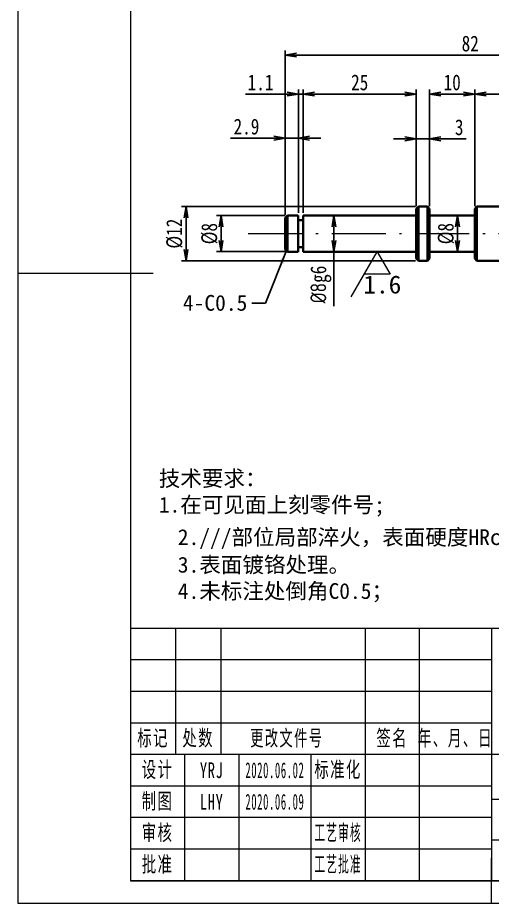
# Model space of a CAD drawing. Header units: millimetres. Extents: x -15766 to 80009, y -9701 to 15159.
# Drawn here: x 10003.2 to 10108.4, y 13253.7 to 13450.2 of the extents above; entities that cross this region are included whole.
import ezdxf

# ---------------------------------------------------------------- set-up
doc = ezdxf.new("R2010")
doc.units = ezdxf.units.MM
for name, pattern in [('CENTER-HOKUTO_1', [16, 13, -1, 1, -1]), ('DASHDOT', [18.5, 12, -3, 0.5, -3]), ('DASHED', [15, 12, -3]), ('HIDDEN-HOKUTO_1', [2, 1, -1])]:
    doc.linetypes.add(name, pattern=pattern)
doc.layers.get('DEFPOINTS').update_dxf_attribs({"lineweight": 18})
for name, color, linetype, lineweight in [('AM_7', 2, 'CENTER-HOKUTO_1', 18), ('AM_HID', 1, 'HIDDEN-HOKUTO_1', 18), ('AM_VIS', 7, 'Continuous', 18), ('CDRAFT0', 7, 'Continuous', 18), ('word_dim', 9, 'Continuous', 18), ('尺寸线层', 3, 'Continuous', 18), ('文字', 3, 'Continuous', 0), ('粗实线层_1', 7, 'Continuous', 15), ('细实线层', 7, 'Continuous', 18)]:
    doc.layers.add(name, color=color, linetype=linetype, lineweight=lineweight)
doc.styles.add('DIM', font='', dxfattribs={"width": 0.8})
doc.styles.add('UserTxtStyle1', font='', dxfattribs={"width": 0.618357})
doc.styles.add('UserTxtStyle2', font='', dxfattribs={"width": 0.634692})
doc.styles.add('标准', font='', dxfattribs={"width": 0.667})
doc.styles.get('DIM').set_extended_font_data('NSimSun')
doc.styles.get('UserTxtStyle1').set_extended_font_data('宋体')
doc.styles.get('UserTxtStyle2').set_extended_font_data('宋体')
doc.styles.get('标准').set_extended_font_data('宋体')
doc.dimstyles.new('1-1', dxfattribs={"dimtxt": 3.5, "dimasz": 3, "dimexe": 1, "dimexo": 0, "dimgap": 1, "dimtad": 1, "dimdsep": 46, "dimtxsty": 'DIM', "dimblk": '_CAXARROW', "dimcen": 0, "dimdle": 6, "dimclrd": 256, "dimclre": 256, "dimclrt": 3, "dimazin": 2, "dimtfac": 0.707107, "dimtmove": 0, "dimatfit": 3, "dimfxl": 0, "dimfrac": 2, "dimtolj": 1, "dimarcsym": 0})
doc.dimstyles.new('1-1$0', dxfattribs={"dimtxt": 3.5, "dimasz": 2.5, "dimexe": 1, "dimexo": 0.625, "dimgap": 0.8, "dimtad": 1, "dimdsep": 46, "dimtxsty": 'DIM', "dimblk": 'OPEN', "dimcen": 0, "dimdle": 5, "dimclrd": 256, "dimclre": 256, "dimclrt": 3, "dimazin": 3, "dimtfac": 0.5, "dimtmove": 0, "dimatfit": 3, "dimldrblk": 'OPEN', "dimfxl": 0, "dimtolj": 1, "dimarcsym": 0})

# ---------------------------------------------------------------- blocks, each defined once
blk = doc.blocks.new('*X587')
at = {"layer": 'CDRAFT0'}
blk.add_lwpolyline([(0, 0), (210, 0), (210, 297), (0, 297), (0, 0)], dxfattribs=at)
at = {"layer": '粗实线层_1'}
for p, q in [((25, 292), (25, 5)), ((0, 139.83), (30, 139.83)), ((105, 0), (105, 10)), ((25, 5), (205, 5))]:
    blk.add_line(p, q, dxfattribs=at)
blk = doc.blocks.new('_OPEN')
at = {"color": 0, "linetype": 'ByBlock', "lineweight": -2}
for p, q in [((-1, 0.166667), (0, 0)), ((-1, -0.166667), (0, 0)), ((0, 0), (-1, 0))]:
    blk.add_line(p, q, dxfattribs=at)
blk = doc.blocks.new('*D976')
at = {"layer": 'DEFPOINTS', "color": 0, "transparency": 16777216}
for p in [(10048.26, 13406.32), (10062.99, 13406.32), (10062.99, 13398.32)]:
    blk.add_point(p, dxfattribs=at)
at = {"layer": 'word_dim', "linetype": 'Continuous', "lineweight": -2, "transparency": 16777216}
for p, q in [((10062.36, 13406.32), (10047.26, 13406.32)), ((10048.26, 13400.82), (10048.26, 13403.82)), ((10062.36, 13398.32), (10047.26, 13398.32))]:
    blk.add_line(p, q, dxfattribs=at)
at = {"layer": 'word_dim', "lineweight": -2, "transparency": 16777216, "xscale": 2.5, "yscale": 2.5, "zscale": 2.5}
for p, rotation in [((10048.26, 13406.32), 90), ((10048.26, 13398.32), 270)]:
    blk.add_blockref('_OPEN', p, dxfattribs=dict(at, rotation=rotation))
at = {"layer": 'word_dim', "color": 3, "transparency": 16777216, "insert": (10045.71, 13402.32), "char_height": 3.5, "attachment_point": 5, "rotation": 90, "style": 'DIM'}
blk.add_mtext('\\A1;%%c8', dxfattribs=at)
blk = doc.blocks.new('*D977')
at = {"layer": 'DEFPOINTS', "color": 0, "transparency": 16777216}
for p in [(10070.72, 13406.32), (10070.72, 13398.32), (10073.27, 13398.32)]:
    blk.add_point(p, dxfattribs=at)
at = {"layer": 'word_dim', "linetype": 'Continuous', "lineweight": -2, "transparency": 16777216}
for p, q in [((10071.35, 13406.32), (10074.27, 13406.32)), ((10073.27, 13403.82), (10073.27, 13400.82)), ((10071.35, 13398.32), (10074.27, 13398.32)), ((10073.27, 13398.32), (10073.27, 13386.24))]:
    blk.add_line(p, q, dxfattribs=at)
at = {"layer": 'word_dim', "lineweight": -2, "transparency": 16777216, "xscale": 2.5, "yscale": 2.5, "zscale": 2.5}
for p, rotation in [((10073.27, 13406.32), 90), ((10073.27, 13398.32), 270)]:
    blk.add_blockref('_OPEN', p, dxfattribs=dict(at, rotation=rotation))
at = {"layer": 'word_dim', "color": 3, "transparency": 16777216, "insert": (10070.4, 13391.03), "char_height": 3.5, "attachment_point": 5, "rotation": 90, "style": 'DIM'}
blk.add_mtext('\\A1;{\\fISOCPEUR|b0|i0|c0|p34;%%c8}g6', dxfattribs=at)
blk = doc.blocks.new('*D978')
at = {"layer": 'DEFPOINTS', "color": 0, "transparency": 16777216}
for p in [(10040.5, 13408.32), (10091.99, 13408.32), (10091.99, 13396.32)]:
    blk.add_point(p, dxfattribs=at)
at = {"layer": 'word_dim', "linetype": 'Continuous', "lineweight": -2, "transparency": 16777216}
for p, q in [((10091.36, 13408.32), (10039.5, 13408.32)), ((10040.5, 13398.82), (10040.5, 13405.82)), ((10091.36, 13396.32), (10039.5, 13396.32))]:
    blk.add_line(p, q, dxfattribs=at)
at = {"layer": 'word_dim', "lineweight": -2, "transparency": 16777216, "xscale": 2.5, "yscale": 2.5, "zscale": 2.5}
for p, rotation in [((10040.5, 13408.32), 90), ((10040.5, 13396.32), 270)]:
    blk.add_blockref('_OPEN', p, dxfattribs=dict(at, rotation=rotation))
at = {"layer": 'word_dim', "color": 3, "transparency": 16777216, "insert": (10037.95, 13402.32), "char_height": 3.5, "attachment_point": 5, "rotation": 90, "style": 'DIM'}
blk.add_mtext('\\A1;%%c12', dxfattribs=at)
blk = doc.blocks.new('*D981')
at = {"layer": 'DEFPOINTS', "color": 0, "transparency": 16777216}
for p in [(10144.49, 13441.93), (10062.49, 13405.82), (10144.49, 13403.82)]:
    blk.add_point(p, dxfattribs=at)
at = {"layer": 'word_dim', "linetype": 'Continuous', "lineweight": -2, "transparency": 16777216}
for p, q in [((10062.49, 13406.44), (10062.49, 13442.93)), ((10144.49, 13404.44), (10144.49, 13442.93)), ((10064.99, 13441.93), (10141.99, 13441.93))]:
    blk.add_line(p, q, dxfattribs=at)
at = {"layer": 'word_dim', "lineweight": -2, "transparency": 16777216, "xscale": 2.5, "yscale": 2.5, "zscale": 2.5, "rotation": 180}
blk.add_blockref('_OPEN', (10062.49, 13441.93), dxfattribs=at)
at = {"layer": 'word_dim', "lineweight": -2, "transparency": 16777216, "xscale": 2.5, "yscale": 2.5, "zscale": 2.5}
blk.add_blockref('_OPEN', (10144.49, 13441.93), dxfattribs=at)
at = {"layer": 'word_dim', "color": 3, "transparency": 16777216, "insert": (10103.49, 13444.48), "char_height": 3.5, "attachment_point": 5, "style": 'DIM'}
blk.add_mtext('\\A1;82', dxfattribs=at)
blk = doc.blocks.new('*D982')
at = {"layer": 'DEFPOINTS', "color": 0, "transparency": 16777216}
for p in [(10065.39, 13423.5), (10062.49, 13405.82), (10065.39, 13406.32)]:
    blk.add_point(p, dxfattribs=at)
at = {"layer": 'word_dim', "linetype": 'Continuous', "lineweight": -2, "transparency": 16777216}
for p, q in [((10059.99, 13423.5), (10050.32, 13423.5)), ((10062.49, 13406.44), (10062.49, 13424.5)), ((10065.39, 13423.5), (10062.49, 13423.5)), ((10065.39, 13406.94), (10065.39, 13424.5)), ((10067.89, 13423.5), (10070.39, 13423.5))]:
    blk.add_line(p, q, dxfattribs=at)
at = {"layer": 'word_dim', "lineweight": -2, "transparency": 16777216, "xscale": 2.5, "yscale": 2.5, "zscale": 2.5}
blk.add_blockref('_OPEN', (10062.49, 13423.5), dxfattribs=at)
at = {"layer": 'word_dim', "lineweight": -2, "transparency": 16777216, "xscale": 2.5, "yscale": 2.5, "zscale": 2.5, "rotation": 180}
blk.add_blockref('_OPEN', (10065.39, 13423.5), dxfattribs=at)
at = {"layer": 'word_dim', "color": 3, "transparency": 16777216, "insert": (10053.89, 13426.05), "char_height": 3.5, "attachment_point": 5, "style": 'DIM'}
blk.add_mtext('\\A1;2.9', dxfattribs=at)
blk = doc.blocks.new('*D983')
at = {"layer": 'DEFPOINTS', "color": 0, "transparency": 16777216}
for p in [(10066.49, 13433.3), (10065.39, 13406.32), (10066.49, 13406.32)]:
    blk.add_point(p, dxfattribs=at)
at = {"layer": 'word_dim', "linetype": 'Continuous', "lineweight": -2, "transparency": 16777216}
for p, q in [((10062.89, 13433.3), (10053.65, 13433.3)), ((10065.39, 13406.94), (10065.39, 13434.3)), ((10066.49, 13433.3), (10065.39, 13433.3)), ((10066.49, 13406.94), (10066.49, 13434.3)), ((10068.99, 13433.3), (10071.49, 13433.3))]:
    blk.add_line(p, q, dxfattribs=at)
at = {"layer": 'word_dim', "lineweight": -2, "transparency": 16777216, "xscale": 2.5, "yscale": 2.5, "zscale": 2.5}
blk.add_blockref('_OPEN', (10065.39, 13433.3), dxfattribs=at)
at = {"layer": 'word_dim', "lineweight": -2, "transparency": 16777216, "xscale": 2.5, "yscale": 2.5, "zscale": 2.5, "rotation": 180}
blk.add_blockref('_OPEN', (10066.49, 13433.3), dxfattribs=at)
at = {"layer": 'word_dim', "color": 3, "transparency": 16777216, "insert": (10057.01, 13435.85), "char_height": 3.5, "attachment_point": 5, "style": 'DIM'}
blk.add_mtext('\\A1;1.1', dxfattribs=at)
blk = doc.blocks.new('*D984')
at = {"layer": 'DEFPOINTS', "color": 0, "transparency": 16777216}
for p in [(10091.49, 13433.3), (10091.49, 13407.82), (10066.49, 13406.32)]:
    blk.add_point(p, dxfattribs=at)
at = {"layer": 'word_dim', "linetype": 'Continuous', "lineweight": -2, "transparency": 16777216}
for p, q in [((10066.49, 13406.94), (10066.49, 13434.3)), ((10068.99, 13433.3), (10088.99, 13433.3)), ((10091.49, 13408.44), (10091.49, 13434.3))]:
    blk.add_line(p, q, dxfattribs=at)
at = {"layer": 'word_dim', "lineweight": -2, "transparency": 16777216, "xscale": 2.5, "yscale": 2.5, "zscale": 2.5, "rotation": 180}
blk.add_blockref('_OPEN', (10066.49, 13433.3), dxfattribs=at)
at = {"layer": 'word_dim', "lineweight": -2, "transparency": 16777216, "xscale": 2.5, "yscale": 2.5, "zscale": 2.5}
blk.add_blockref('_OPEN', (10091.49, 13433.3), dxfattribs=at)
at = {"layer": 'word_dim', "color": 3, "transparency": 16777216, "insert": (10078.99, 13435.85), "char_height": 3.5, "attachment_point": 5, "style": 'DIM'}
blk.add_mtext('\\A1;25', dxfattribs=at)
blk = doc.blocks.new('*D985')
at = {"layer": 'DEFPOINTS', "color": 0, "transparency": 16777216}
for p in [(10094.49, 13423.35), (10091.49, 13407.82), (10094.49, 13407.82)]:
    blk.add_point(p, dxfattribs=at)
at = {"layer": 'word_dim', "linetype": 'Continuous', "lineweight": -2, "transparency": 16777216}
for p, q in [((10088.99, 13423.35), (10086.49, 13423.35)), ((10091.49, 13408.44), (10091.49, 13424.35)), ((10091.49, 13423.35), (10094.49, 13423.35)), ((10094.49, 13408.44), (10094.49, 13424.35)), ((10096.99, 13423.35), (10102.59, 13423.35))]:
    blk.add_line(p, q, dxfattribs=at)
at = {"layer": 'word_dim', "lineweight": -2, "transparency": 16777216, "xscale": 2.5, "yscale": 2.5, "zscale": 2.5}
blk.add_blockref('_OPEN', (10091.49, 13423.35), dxfattribs=at)
at = {"layer": 'word_dim', "lineweight": -2, "transparency": 16777216, "xscale": 2.5, "yscale": 2.5, "zscale": 2.5, "rotation": 180}
blk.add_blockref('_OPEN', (10094.49, 13423.35), dxfattribs=at)
at = {"layer": 'word_dim', "color": 3, "transparency": 16777216, "insert": (10101.04, 13425.9), "char_height": 3.5, "attachment_point": 5, "style": 'DIM'}
blk.add_mtext('\\A1;3', dxfattribs=at)
blk = doc.blocks.new('*D986')
at = {"layer": 'DEFPOINTS', "color": 0, "transparency": 16777216}
for p in [(10104.49, 13433.3), (10094.49, 13407.82), (10104.49, 13407.82)]:
    blk.add_point(p, dxfattribs=at)
at = {"layer": 'word_dim', "linetype": 'Continuous', "lineweight": -2, "transparency": 16777216}
for p, q in [((10094.49, 13408.44), (10094.49, 13434.3)), ((10096.99, 13433.3), (10101.99, 13433.3)), ((10104.49, 13408.44), (10104.49, 13434.3))]:
    blk.add_line(p, q, dxfattribs=at)
at = {"layer": 'word_dim', "lineweight": -2, "transparency": 16777216, "xscale": 2.5, "yscale": 2.5, "zscale": 2.5, "rotation": 180}
blk.add_blockref('_OPEN', (10094.49, 13433.3), dxfattribs=at)
at = {"layer": 'word_dim', "lineweight": -2, "transparency": 16777216, "xscale": 2.5, "yscale": 2.5, "zscale": 2.5}
blk.add_blockref('_OPEN', (10104.49, 13433.3), dxfattribs=at)
at = {"layer": 'word_dim', "color": 3, "transparency": 16777216, "insert": (10099.49, 13435.85), "char_height": 3.5, "attachment_point": 5, "style": 'DIM'}
blk.add_mtext('\\A1;10', dxfattribs=at)
blk = doc.blocks.new('*D987')
at = {"layer": 'DEFPOINTS', "color": 0, "transparency": 16777216}
for p in [(10131.49, 13433.3), (10104.49, 13407.82), (10131.49, 13408.32)]:
    blk.add_point(p, dxfattribs=at)
at = {"layer": 'word_dim', "linetype": 'Continuous', "lineweight": -2, "transparency": 16777216}
for p, q in [((10104.49, 13408.44), (10104.49, 13434.3)), ((10106.99, 13433.3), (10128.99, 13433.3)), ((10131.49, 13408.94), (10131.49, 13434.3))]:
    blk.add_line(p, q, dxfattribs=at)
at = {"layer": 'word_dim', "lineweight": -2, "transparency": 16777216, "xscale": 2.5, "yscale": 2.5, "zscale": 2.5, "rotation": 180}
blk.add_blockref('_OPEN', (10104.49, 13433.3), dxfattribs=at)
at = {"layer": 'word_dim', "lineweight": -2, "transparency": 16777216, "xscale": 2.5, "yscale": 2.5, "zscale": 2.5}
blk.add_blockref('_OPEN', (10131.49, 13433.3), dxfattribs=at)
at = {"layer": 'word_dim', "color": 3, "transparency": 16777216, "insert": (10117.99, 13435.85), "char_height": 3.5, "attachment_point": 5, "style": 'DIM'}
blk.add_mtext('\\A1;27', dxfattribs=at)
blk = doc.blocks.new('A$C5DBD1A3C')
at = {"layer": '文字', "color": 3, "linetype": 'Continuous'}
for p, q in [((-5.77, -10), (0, 0)), ((0, 0), (2.89, -5)), ((2.89, -5), (-2.89, -5))]:
    blk.add_line(p, q, dxfattribs=at)
at = {"layer": '文字', "linetype": 'Continuous', "width": 0.896474}
blk.add_attdef('3.2', (-3.06, -9.28), '', height=4, dxfattribs=at)
blk = doc.blocks.new('*D990')
at = {"layer": 'DEFPOINTS', "color": 0, "transparency": 16777216}
for p in [(10094.49, 13406.32), (10094.49, 13398.32), (10100.67, 13398.32)]:
    blk.add_point(p, dxfattribs=at)
at = {"layer": 'word_dim', "linetype": 'Continuous', "lineweight": -2, "transparency": 16777216}
for p, q in [((10095.11, 13406.32), (10101.67, 13406.32)), ((10100.67, 13403.82), (10100.67, 13400.82)), ((10095.11, 13398.32), (10101.67, 13398.32))]:
    blk.add_line(p, q, dxfattribs=at)
at = {"layer": 'word_dim', "lineweight": -2, "transparency": 16777216, "xscale": 2.5, "yscale": 2.5, "zscale": 2.5}
for p, rotation in [((10100.67, 13406.32), 90), ((10100.67, 13398.32), 270)]:
    blk.add_blockref('_OPEN', p, dxfattribs=dict(at, rotation=rotation))
at = {"layer": 'word_dim', "color": 3, "transparency": 16777216, "insert": (10098.12, 13402.32), "char_height": 3.5, "attachment_point": 5, "rotation": 90, "style": 'DIM'}
blk.add_mtext('\\A1;%%c8', dxfattribs=at)
blk = doc.blocks.new('_CAXARROW')
blk.add_hatch(color=0).paths.add_polyline_path([(0, 0), (-1, 0.125), (-1, -0.125)], flags=0)

msp = doc.modelspace()

# ---------------------------------------------------------------- linework, layer by layer
at = {"layer": 'AM_7', "linetype": 'DASHDOT', "lineweight": 13}
msp.add_line((10054.2859, 13402.31575), (10152.6863, 13402.31575), dxfattribs=at)
at = {"layer": 'AM_HID', "linetype": 'DASHED', "lineweight": 13, "ltscale": 0.071954}
for p, q in [((10091.9861, 13408.31575), (10091.9861, 13405.43758)), ((10093.9861, 13408.31575), (10093.9861, 13405.43758)), ((10104.9861, 13408.31575), (10104.9861, 13405.43758))]:
    msp.add_line(p, q, dxfattribs=at)
at = {"layer": 'AM_HID', "linetype": 'DASHED', "lineweight": 13, "ltscale": 0.047971}
msp.add_line((10062.9861, 13406.31575), (10062.9861, 13404.39693), dxfattribs=at)
at = {"layer": 'AM_HID', "linetype": 'DASHED', "lineweight": 13, "ltscale": 0.14996}
for p, q in [((10091.9861, 13405.43758), (10091.9861, 13399.43917)), ((10093.9861, 13405.43758), (10093.9861, 13399.43917)), ((10104.9861, 13405.43758), (10104.9861, 13399.43917))]:
    msp.add_line(p, q, dxfattribs=at)
at = {"layer": 'AM_HID', "linetype": 'DASHED', "lineweight": 13, "ltscale": 0.099973}
msp.add_line((10062.9861, 13404.39693), (10062.9861, 13400.39803), dxfattribs=at)
at = {"layer": 'AM_HID', "linetype": 'DASHED', "lineweight": 13, "ltscale": 0.052057}
msp.add_line((10062.9861, 13400.39803), (10062.9861, 13398.31575), dxfattribs=at)
at = {"layer": 'AM_HID', "linetype": 'DASHED', "lineweight": 13, "ltscale": 0.078085}
for p, q in [((10091.9861, 13399.43917), (10091.9861, 13396.31575)), ((10093.9861, 13399.43917), (10093.9861, 13396.31575)), ((10104.9861, 13399.43917), (10104.9861, 13396.31575))]:
    msp.add_line(p, q, dxfattribs=at)
at = {"layer": 'AM_VIS', "lineweight": 35, "ltscale": 0.017678}
for p, q in [((10091.4861, 13407.81575), (10091.9861, 13408.31575)), ((10094.4861, 13407.81575), (10093.9861, 13408.31575)), ((10104.4861, 13407.81575), (10104.9861, 13408.31575)), ((10062.4861, 13405.81575), (10062.9861, 13406.31575)), ((10062.4861, 13398.81575), (10062.9861, 13398.31575)), ((10091.4861, 13396.81575), (10091.9861, 13396.31575)), ((10094.4861, 13396.81575), (10093.9861, 13396.31575)), ((10104.4861, 13396.81575), (10104.9861, 13396.31575))]:
    msp.add_line(p, q, dxfattribs=at)
at = {"layer": 'AM_VIS', "lineweight": 35, "ltscale": 0.071579}
for p, q in [((10091.4861, 13407.81575), (10091.4861, 13404.95259)), ((10094.4861, 13407.81575), (10094.4861, 13404.95259)), ((10104.4861, 13407.81575), (10104.4861, 13404.95259))]:
    msp.add_line(p, q, dxfattribs=at)
at = {"layer": 'AM_VIS', "lineweight": 35, "ltscale": 0.078085}
for p, q in [((10091.9861, 13408.31575), (10091.9861, 13405.19234)), ((10093.9861, 13408.31575), (10093.9861, 13405.19234)), ((10104.9861, 13408.31575), (10104.9861, 13405.19234))]:
    msp.add_line(p, q, dxfattribs=at)
at = {"layer": 'AM_VIS', "lineweight": 35, "ltscale": 0.05}
for p, q in [((10093.9861, 13408.31575), (10091.9861, 13408.31575)), ((10093.9861, 13396.31575), (10091.9861, 13396.31575))]:
    msp.add_line(p, q, dxfattribs=at)
at = {"layer": 'AM_VIS', "lineweight": 35}
for p, q in [((10131.4861, 13408.31575), (10104.9861, 13408.31575)), ((10091.4861, 13406.31575), (10066.4861, 13406.31575)), ((10091.4861, 13398.31575), (10066.4861, 13398.31575)), ((10131.4861, 13396.31575), (10104.9861, 13396.31575))]:
    msp.add_line(p, q, dxfattribs=at)
at = {"layer": 'AM_VIS', "lineweight": 35, "ltscale": 0.045551}
msp.add_line((10062.4861, 13405.81575), (10062.4861, 13403.99373), dxfattribs=at)
at = {"layer": 'AM_VIS', "lineweight": 35, "ltscale": 0.052057}
for p, q in [((10062.9861, 13406.31575), (10062.9861, 13404.23348)), ((10065.38649, 13406.31575), (10065.38649, 13404.23348)), ((10066.4861, 13406.31575), (10066.4861, 13404.23348))]:
    msp.add_line(p, q, dxfattribs=at)
at = {"layer": 'AM_VIS', "lineweight": 35, "ltscale": 0.06001}
for p, q in [((10065.38649, 13406.31575), (10062.9861, 13406.31575)), ((10065.38649, 13398.31575), (10062.9861, 13398.31575))]:
    msp.add_line(p, q, dxfattribs=at)
at = {"layer": 'AM_VIS', "lineweight": 35, "ltscale": 0.02749}
for p, q in [((10066.4861, 13405.31575), (10065.38649, 13405.31575)), ((10066.4861, 13399.31575), (10065.38649, 13399.31575))]:
    msp.add_line(p, q, dxfattribs=at)
at = {"layer": 'AM_VIS', "lineweight": 35, "ltscale": 0.203421}
for p, q in [((10091.4861, 13404.95259), (10091.4861, 13396.81575)), ((10094.4861, 13404.95259), (10094.4861, 13396.81575)), ((10104.4861, 13404.95259), (10104.4861, 13396.81575))]:
    msp.add_line(p, q, dxfattribs=at)
at = {"layer": 'AM_VIS', "lineweight": 35, "ltscale": 0.221915}
for p, q in [((10091.9861, 13405.19234), (10091.9861, 13396.31575)), ((10093.9861, 13405.19234), (10093.9861, 13396.31575)), ((10104.9861, 13405.19234), (10104.9861, 13396.31575))]:
    msp.add_line(p, q, dxfattribs=at)
at = {"layer": 'AM_VIS', "lineweight": 35, "ltscale": 0.25}
for p, q in [((10104.4861, 13406.31575), (10094.4861, 13406.31575)), ((10104.4861, 13398.31575), (10094.4861, 13398.31575))]:
    msp.add_line(p, q, dxfattribs=at)
at = {"layer": 'AM_VIS', "lineweight": 35, "ltscale": 0.129449}
msp.add_line((10062.4861, 13403.99373), (10062.4861, 13398.81575), dxfattribs=at)
at = {"layer": 'AM_VIS', "lineweight": 35, "ltscale": 0.147943}
for p, q in [((10062.9861, 13404.23348), (10062.9861, 13398.31575)), ((10065.38649, 13404.23348), (10065.38649, 13398.31575)), ((10066.4861, 13404.23348), (10066.4861, 13398.31575))]:
    msp.add_line(p, q, dxfattribs=at)
at = {"layer": '粗实线层_1'}
for p, q in [((10208.18934, 13314.73384), (10028.18934, 13314.73384)), ((10028.18934, 13314.73384), (10028.18934, 13258.73384)), ((10108.18934, 13314.73384), (10108.18934, 13258.73384)), ((10158.18934, 13286.73384), (10028.18934, 13286.73384)), ((10068.18934, 13286.73384), (10068.18934, 13258.73384)), ((10108.18934, 13279.73384), (10028.18934, 13279.73384)), ((10108.18934, 13272.73384), (10028.18934, 13272.73384)), ((10158.18934, 13267.73384), (10108.18934, 13267.73384)), ((10108.18934, 13265.73384), (10028.18934, 13265.73384)), ((10208.18934, 13258.73384), (10028.18934, 13258.73384))]:
    msp.add_line(p, q, dxfattribs=at)
at = {"layer": '细实线层'}
for p, q in [((10038.18934, 13314.73384), (10038.18934, 13286.73384)), ((10048.18934, 13314.73384), (10048.18934, 13286.73384)), ((10080.18934, 13314.73384), (10080.18934, 13258.73384)), ((10092.18934, 13314.73384), (10092.18934, 13258.73384)), ((10108.18934, 13307.73384), (10028.18934, 13307.73384)), ((10108.18934, 13300.73384), (10028.18934, 13300.73384)), ((10108.18934, 13293.73384), (10028.18934, 13293.73384)), ((10040.18934, 13286.73384), (10040.18934, 13258.73384)), ((10052.18934, 13286.73384), (10052.18934, 13258.73384)), ((10158.18934, 13276.73384), (10108.18934, 13276.73384))]:
    msp.add_line(p, q, dxfattribs=at)

# ---------------------------------------------------------------- block references
at = {"ltscale": 2}
ref = msp.add_blockref('A$C5DBD1A3C', (10082.85581, 13398.31575), dxfattribs=at)
ref.add_attrib('3.2', '1.6', (10079.80052, 13389.03157), dxfattribs={"layer": '文字', "linetype": 'Continuous', "height": 4, "width": 1.03127})
at = {"layer": 'AM_VIS'}
msp.add_blockref('*X587', (10003.18934, 13253.73384), dxfattribs=at)

# ---------------------------------------------------------------- texts
at = {"layer": 'word_dim', "color": 3, "insert": (10054.08004, 13385.15317), "char_height": 3.5, "attachment_point": 9}
msp.add_mtext('\\A1;4-C0.5', dxfattribs=at)
at = {"layer": 'word_dim', "linetype": 'Continuous', "ltscale": 4, "char_height": 3.5, "width": 139.6035818, "attachment_point": 1}
for s, insert in [('{\\fNSimSun|b0|i0|c134|p49;\\C3;技术要求：\\P1.\\fSimSun|b0|i0|c134|p49;在可见面上刻零件号;}', (10034.45745, 13349.75593)), ('{\\fNSimSun|b0|i0|c134|p49;\\C3;         2.///部位局部淬火，表面硬度HRc55-62。}', (10017.24008, 13336.72981)), ('{\\fNSimSun|b0|i0|c134|p49;\\C3;         3.表面镀铬处理。\\P         4\\fSimSun|b0|i0|c134|p49;.未标注处倒角C0.5；\\P         }', (10017.24008, 13330.60612))]:
    msp.add_mtext(s, dxfattribs=dict(at, insert=insert))
at = {"layer": '尺寸线层', "char_height": 3.5, "attachment_point": 5, "line_spacing_factor": 1.15057}
for s, insert, width, style in [('\\T1.1;标记', (10033.18934, 13290.23384), 18, '标准'), ('\\T1.1;处数', (10043.18934, 13290.23384), 18, '标准'), ('\\T1.1;更改文件号', (10062.82276, 13290.20985), 30, 'UserTxtStyle1'), ('\\T1.1;签名', (10086.18934, 13290.23384), 22, '标准'), ('\\T1.1;年、月、日', (10100.18934, 13290.23384), 30, 'UserTxtStyle2'), ('\\T1.1;设计', (10034.18934, 13283.23384), 22, '标准'), ('\\T1.1;标准化', (10074.18934, 13283.23384), 22, '标准'), ('{\\T1.1;YRJ}', (10046.18934, 13283.23384), 22, '标准'), ('{\\W0.5;\\T1.1;2020.06.02}', (10060.18934, 13283.23384), 16, '标准'), ('\\T1.1;制图', (10034.18934, 13276.23384), 22, '标准'), ('{\\T1.1;LHY}', (10046.18934, 13276.23384), 22, '标准'), ('{\\W0.5;\\T1.1;2020.06.09}', (10060.18934, 13276.23384), 16, '标准'), ('\\T1.1;审核', (10034.18934, 13269.23384), 22, '标准'), ('{\\W0.5;\\T1.1;工艺审核}', (10074.18934, 13269.23384), 22, '标准'), ('{\\T1.1;批准}', (10034.18934, 13262.23384), 22, '标准'), ('{\\W0.5;\\T1.1;工艺批准}', (10074.18934, 13262.23384), 22, '标准')]:
    msp.add_mtext(s, dxfattribs=dict(at, insert=insert, width=width, style=style))

# ---------------------------------------------------------------- dimensions: what is measured, and where the dimension line sits
at = {"layer": 'word_dim', "color": 3}
for base, p1, p2, picture, middle in [((10144.4861, 13441.93407), (10062.4861, 13405.81575), (10144.4861, 13403.81575), '*D981', (10103.4861, 13444.48407)), ((10091.4861, 13433.29731), (10066.4861, 13406.31575), (10091.4861, 13407.81575), '*D984', (10078.9861, 13435.84731)), ((10104.4861, 13433.29731), (10094.4861, 13407.81575), (10104.4861, 13407.81575), '*D986', (10099.4861, 13435.84731)), ((10131.4861, 13433.29731), (10104.4861, 13407.81575), (10131.4861, 13408.31575), '*D987', (10117.9861, 13435.84731)), ((10094.4861, 13423.34815), (10091.4861, 13407.81575), (10094.4861, 13407.81575), '*D985', (10101.04054, 13425.89815))]:
    dim = msp.add_linear_dim(base=base, p1=p1, p2=p2, dimstyle='1-1$0', dxfattribs=at)
    dim.commit()
    dim.dimension.update_dxf_attribs({"geometry": picture, "text_midpoint": middle})
for base, p1, p2, picture, middle in [((10066.4861, 13433.29731), (10065.38649, 13406.31575), (10066.4861, 13406.31575), '*D983', (10057.01331, 13433.29731)), ((10065.38649, 13423.50157), (10062.4861, 13405.81575), (10065.38649, 13406.31575), '*D982', (10053.89392, 13423.50157))]:
    dim = msp.add_linear_dim(base=base, p1=p1, p2=p2, dimstyle='1-1$0', dxfattribs=at)
    dim.commit()
    dim.dimension.update_dxf_attribs({"geometry": picture, "text_midpoint": middle, "dimtype": 160})
for base, p1, p2, picture, middle in [((10040.50013, 13408.31575), (10091.9861, 13396.31575), (10091.9861, 13408.31575), '*D978', (10037.95013, 13402.31575)), ((10048.25598, 13406.31575), (10062.9861, 13398.31575), (10062.9861, 13406.31575), '*D976', (10045.70598, 13402.31575)), ((10100.66592, 13398.31575), (10094.4861, 13406.31575), (10094.4861, 13398.31575), '*D990', (10098.11592, 13402.31575))]:
    dim = msp.add_linear_dim(base=base, p1=p1, p2=p2, angle=90, dimstyle='1-1$0', override={"dimpost": '%%c<>'}, dxfattribs=at)
    dim.commit()
    dim.dimension.update_dxf_attribs({"geometry": picture, "text_midpoint": middle})
dim = msp.add_linear_dim(base=(10073.27049, 13398.31575), p1=(10070.72056, 13406.31575), p2=(10070.72056, 13398.31575), angle=90, text='{\\fISOCPEUR|b0|i0|c0|p34;<>}g6', dimstyle='1-1$0', override={"dimpost": '%%c<>'}, dxfattribs=at)
dim.commit()
dim.dimension.update_dxf_attribs({"geometry": '*D977', "text_midpoint": (10070.39965, 13391.02575)})

# ---------------------------------------------------------------- leaders
at = {"layer": 'word_dim', "color": 3, "annotation_type": 0, "has_hookline": 1, "hookline_direction": 1, "text_width": 16.91667}
msp.add_leader([(10062.7361, 13398.56575), (10058.08004, 13386.90317), (10055.08004, 13386.90317)], dimstyle='1-1', override={"dimgap": 1, "dimtad": 0}, dxfattribs=at)

doc.saveas('drawing.dxf')
